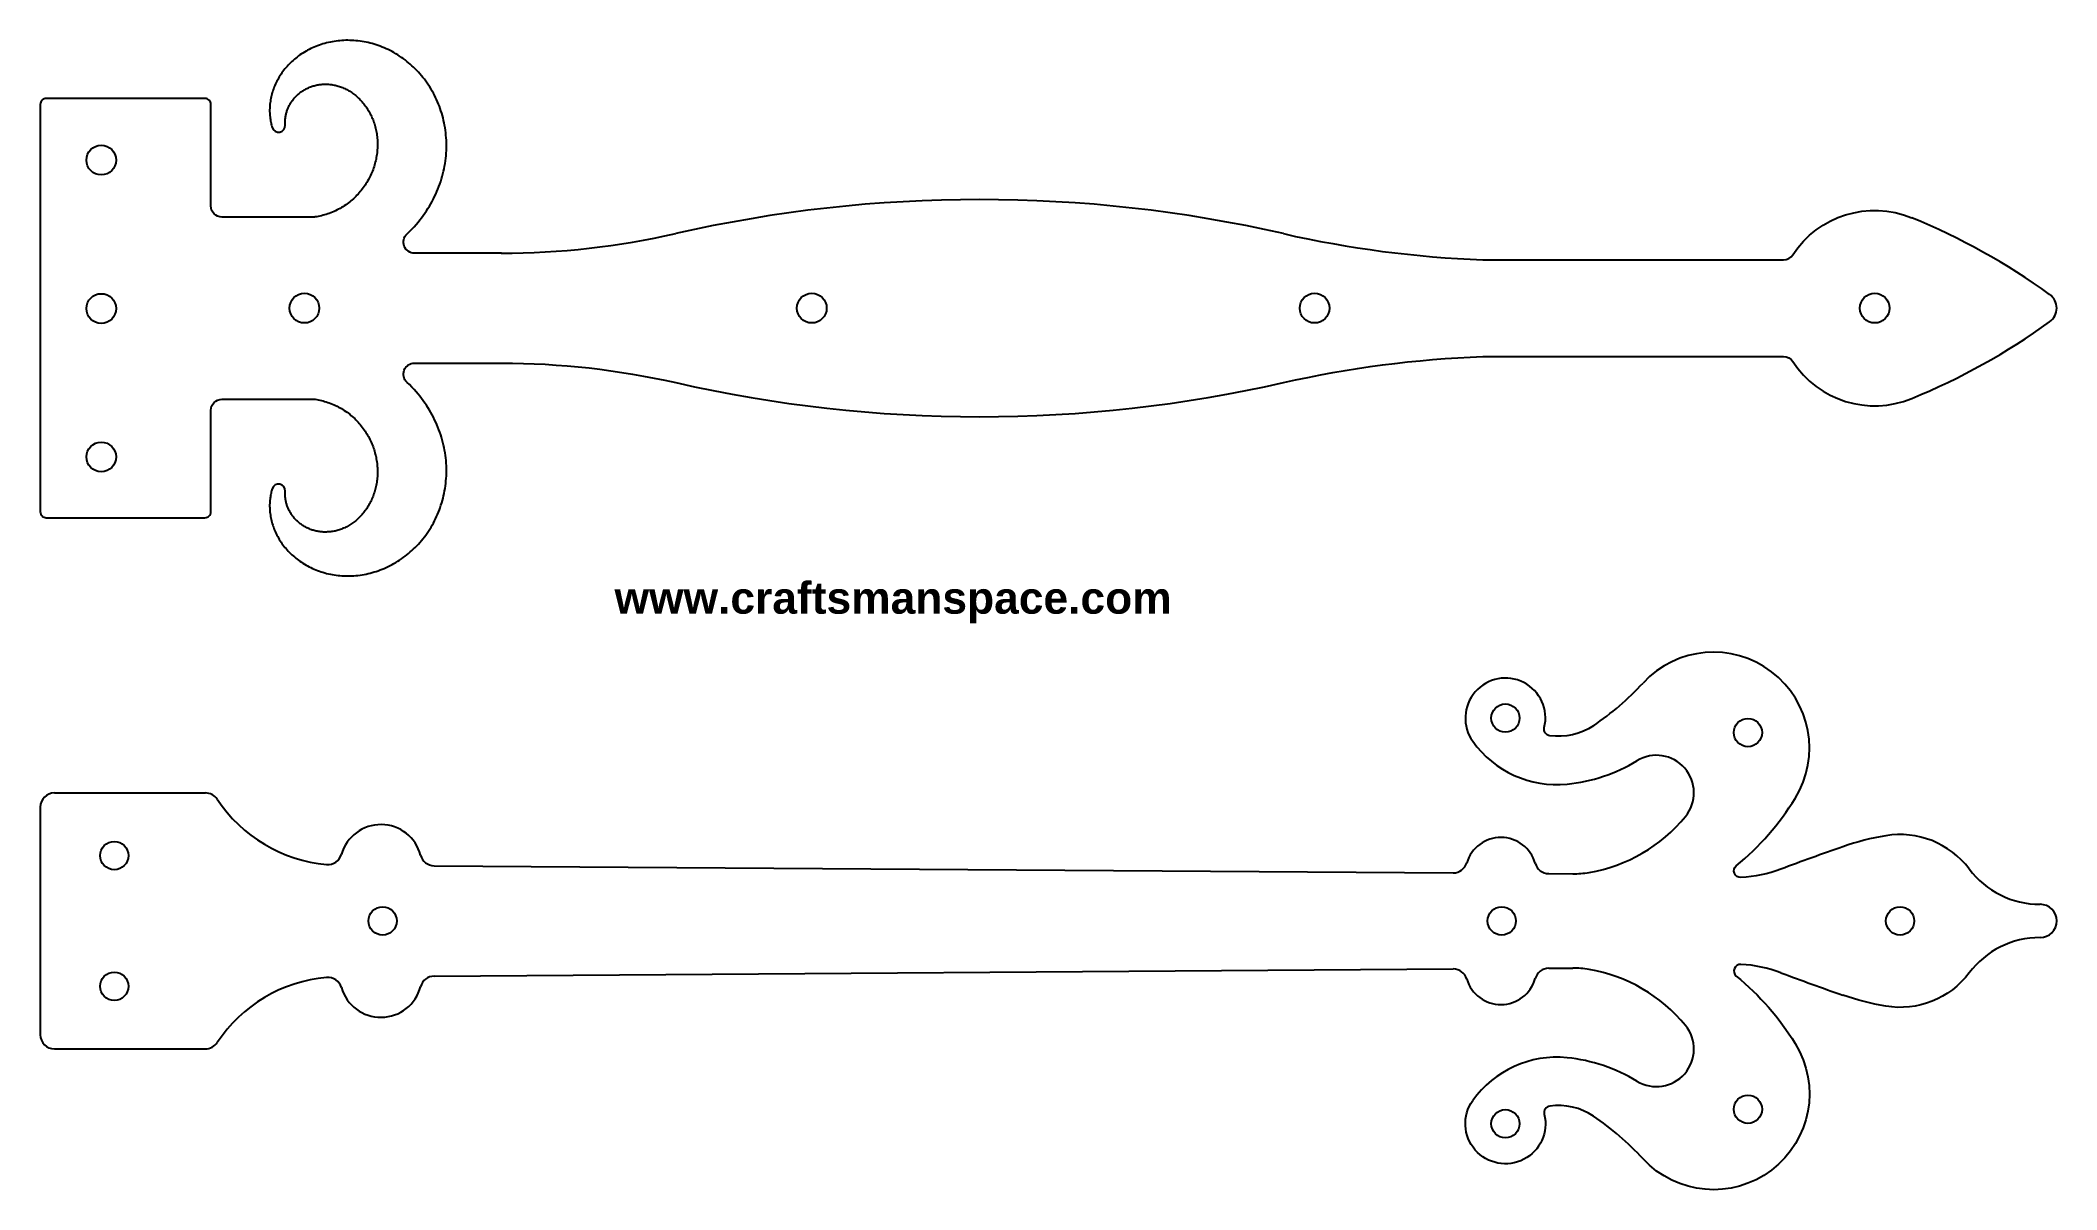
# Model space of a CAD drawing. Extents: x 0 to 508, y -222 to 67.
import ezdxf

# ---------------------------------------------------------------- set-up
doc = ezdxf.new("R2010")
doc.units = 0
doc.header["$MEASUREMENT"] = 0
doc.layers.add('DEFAULT', color=7, linetype='CONTINUOUS')

msp = doc.modelspace()

# ---------------------------------------------------------------- linework, layer by layer
at = {"layer": 'DEFAULT'}
for p, q in [((0, -125.73), (0, -183.1)), ((3.56, -122.17), (41.6, -122.17)), ((99.23, -140.51), (355.94, -142.31)), ((380.02, -142.48), (386.08, -142.53)), ((99.23, -168.33), (355.94, -166.52)), ((380.02, -166.35), (386.08, -166.31)), ((3.56, -186.66), (41.6, -186.66))]:
    msp.add_line(p, q, dxfattribs=at)
for points in [[(116.15, 13.84), (94.29, 13.84, -0.681615), (92.38, 18.7), (92.99, 19.28), (93.58, 19.88), (94.16, 20.49), (94.72, 21.11), (95.18, 21.66), (95.63, 22.21), (96.06, 22.77), (96.48, 23.33), (96.89, 23.91), (97.29, 24.49), (97.67, 25.08), (98.03, 25.68), (98.39, 26.28), (98.72, 26.88), (99.04, 27.5), (99.35, 28.11), (99.64, 28.74), (99.92, 29.36), (100.18, 29.99), (100.42, 30.63), (100.66, 31.26), (100.87, 31.91), (101.07, 32.55), (101.26, 33.19), (101.43, 33.84), (101.59, 34.49), (101.73, 35.14), (101.85, 35.79), (101.96, 36.45), (102.06, 37.1), (102.14, 37.75), (102.21, 38.4), (102.26, 39.05), (102.29, 39.7), (102.32, 40.35), (102.32, 41), (102.31, 41.64), (102.29, 42.28), (102.26, 42.92), (102.2, 43.56), (102.14, 44.19), (102.06, 44.82), (101.97, 45.45), (101.86, 46.07), (101.74, 46.69), (101.61, 47.3), (101.46, 47.91), (101.3, 48.51), (101.13, 49.1), (100.94, 49.69), (100.74, 50.28), (100.53, 50.85), (100.31, 51.43), (100.08, 51.99), (99.83, 52.54), (99.57, 53.09), (99.3, 53.63), (99.02, 54.17), (98.73, 54.69), (98.43, 55.21), (98.11, 55.72), (97.79, 56.22), (97.46, 56.71), (97.11, 57.19), (96.76, 57.66), (96.4, 58.12), (96.03, 58.57), (95.65, 59.02), (95.26, 59.45), (94.87, 59.87), (94.46, 60.28), (94.05, 60.68), (93.63, 61.07), (93.2, 61.45), (92.77, 61.82), (92.33, 62.18), (91.88, 62.53), (91.43, 62.86), (90.97, 63.19), (90.51, 63.5), (90.04, 63.8), (89.57, 64.09), (89.09, 64.37), (88.61, 64.63), (88.12, 64.89), (87.63, 65.13), (87.14, 65.36), (86.64, 65.58), (86.14, 65.79), (85.64, 65.98), (85.14, 66.16), (84.63, 66.33), (84.12, 66.49), (83.61, 66.64), (83.1, 66.78), (82.59, 66.9), (82.08, 67.01), (81.56, 67.11), (81.05, 67.2), (80.54, 67.27), (80.03, 67.34), (79.52, 67.39), (79.01, 67.43), (78.5, 67.46), (77.99, 67.47), (77.49, 67.48), (76.98, 67.48), (76.48, 67.46), (75.99, 67.43), (75.49, 67.39), (75, 67.34), (74.51, 67.28), (74.03, 67.21), (73.54, 67.13), (73.07, 67.04), (72.59, 66.94), (72.13, 66.83), (71.66, 66.7), (71.21, 66.57), (70.75, 66.43), (70.3, 66.28), (69.86, 66.12), (69.43, 65.95), (69, 65.77), (68.57, 65.58), (68.15, 65.39), (67.74, 65.18), (67.34, 64.97), (66.94, 64.75), (66.55, 64.52), (66.17, 64.28), (65.79, 64.04), (65.42, 63.79), (65.06, 63.53), (64.71, 63.26), (64.36, 62.99), (64.02, 62.71), (63.7, 62.43), (63.37, 62.14), (63.06, 61.84), (62.76, 61.54), (62.46, 61.23), (62.17, 60.92), (61.9, 60.6), (61.63, 60.28), (61.37, 59.95), (61.11, 59.62), (60.87, 59.29), (60.64, 58.95), (60.41, 58.61), (60.2, 58.26), (59.99, 57.91), (59.8, 57.56), (59.61, 57.21), (59.43, 56.85), (59.26, 56.49), (59.1, 56.13), (58.95, 55.77), (58.81, 55.4), (58.68, 55.04), (58.55, 54.67), (58.44, 54.31), (58.33, 53.94), (58.24, 53.57), (58.15, 53.2), (58.08, 52.84), (58.01, 52.47), (57.95, 52.1), (57.9, 51.74), (57.86, 51.37), (57.82, 51.01), (57.8, 50.65), (57.79, 50.28), (57.78, 49.93), (57.78, 49.57), (57.79, 49.21), (57.81, 48.86), (57.84, 48.51), (57.87, 48.16), (57.92, 47.82), (57.96, 47.52), (58.01, 47.22), (58.07, 46.93), (58.13, 46.64), (58.19, 46.35), (58.27, 46.07), (58.35, 45.79), (58.43, 45.51)], [(61.69, 46.13), (61.68, 46.36), (61.67, 46.58), (61.66, 46.81), (61.67, 47.04), (61.68, 47.23), (61.69, 47.43), (61.7, 47.63), (61.73, 47.83), (61.75, 48.03), (61.78, 48.23), (61.82, 48.43), (61.86, 48.63), (61.9, 48.84), (61.95, 49.04), (62.01, 49.24), (62.07, 49.44), (62.13, 49.64), (62.2, 49.84), (62.27, 50.04), (62.35, 50.24), (62.44, 50.44), (62.53, 50.64), (62.62, 50.84), (62.72, 51.03), (62.82, 51.23), (62.93, 51.42), (63.04, 51.61), (63.16, 51.8), (63.29, 51.99), (63.41, 52.17), (63.55, 52.35), (63.68, 52.53), (63.83, 52.71), (63.97, 52.89), (64.13, 53.06), (64.28, 53.23), (64.44, 53.4), (64.61, 53.56), (64.78, 53.72), (64.95, 53.88), (65.13, 54.03), (65.31, 54.18), (65.5, 54.33), (65.69, 54.47), (65.89, 54.61), (66.09, 54.74), (66.29, 54.87), (66.5, 55), (66.71, 55.12), (66.92, 55.23), (67.14, 55.35), (67.36, 55.45), (67.59, 55.55), (67.81, 55.65), (68.05, 55.74), (68.28, 55.83), (68.52, 55.91), (68.76, 55.98), (69, 56.05), (69.25, 56.12), (69.5, 56.18), (69.75, 56.23), (70, 56.27), (70.26, 56.32), (70.51, 56.35), (70.77, 56.38), (71.03, 56.4), (71.3, 56.42), (71.56, 56.42), (71.83, 56.43), (72.09, 56.42), (72.36, 56.41), (72.63, 56.4), (72.9, 56.37), (73.17, 56.34), (73.44, 56.31), (73.71, 56.26), (73.99, 56.21), (74.26, 56.16), (74.53, 56.09), (74.8, 56.02), (75.07, 55.94), (75.34, 55.86), (75.61, 55.77), (75.88, 55.67), (76.15, 55.56), (76.42, 55.45), (76.68, 55.33), (76.95, 55.2), (77.21, 55.07), (77.47, 54.93), (77.73, 54.78), (77.98, 54.63), (78.24, 54.46), (78.49, 54.3), (78.74, 54.12), (78.99, 53.94), (79.23, 53.75), (79.47, 53.56), (79.71, 53.36), (79.94, 53.15), (80.17, 52.93), (80.4, 52.71), (80.62, 52.49), (80.84, 52.25), (81.06, 52.01), (81.27, 51.77), (81.47, 51.51), (81.68, 51.26), (81.87, 50.99), (82.06, 50.72), (82.25, 50.45), (82.43, 50.17), (82.61, 49.88), (82.78, 49.59), (82.95, 49.29), (83.11, 48.99), (83.26, 48.69), (83.41, 48.38), (83.55, 48.06), (83.69, 47.74), (83.82, 47.41), (83.94, 47.08), (84.06, 46.75), (84.17, 46.41), (84.27, 46.07), (84.37, 45.73), (84.46, 45.38), (84.54, 45.03), (84.61, 44.67), (84.68, 44.31), (84.74, 43.95), (84.79, 43.59), (84.84, 43.22), (84.88, 42.86), (84.91, 42.49), (84.93, 42.11), (84.95, 41.74), (84.95, 41.36), (84.95, 40.99), (84.94, 40.61), (84.93, 40.23), (84.9, 39.85), (84.87, 39.46), (84.83, 39.08), (84.78, 38.7), (84.72, 38.32), (84.65, 37.94), (84.58, 37.56), (84.5, 37.18), (84.4, 36.8), (84.31, 36.42), (84.2, 36.04), (84.08, 35.66), (83.96, 35.29), (83.83, 34.91), (83.69, 34.54), (83.54, 34.17), (83.38, 33.81), (83.21, 33.44), (83.04, 33.08), (82.86, 32.72), (82.67, 32.37), (82.47, 32.01), (82.27, 31.67), (82.05, 31.32), (81.83, 30.98), (81.6, 30.65), (81.36, 30.32), (81.12, 29.99), (80.87, 29.67), (80.61, 29.35), (80.34, 29.04), (80.06, 28.73), (79.78, 28.43), (79.49, 28.14), (79.2, 27.85), (78.89, 27.57), (78.58, 27.29), (78.27, 27.02), (77.94, 26.76), (77.61, 26.5), (77.28, 26.25), (76.93, 26.01), (76.59, 25.78), (76.23, 25.55), (75.87, 25.33), (75.51, 25.12), (75.14, 24.92), (74.77, 24.73), (74.39, 24.54), (74, 24.36), (73.61, 24.19), (73.21, 24.03), (72.81, 23.88), (72.4, 23.74), (72.02, 23.62), (71.62, 23.5), (71.23, 23.39), (70.83, 23.29), (70.43, 23.2), (70.04, 23.12), (69.64, 23.04), (69.26, 22.98, -0.037634), (68.84, 22.95), (45.75, 22.95, -0.414214), (42.95, 25.75), (42.95, 51.32, 0.414214), (41.45, 52.81), (1.5, 52.81, 0.414214), (0, 51.32), (0, -51.32, 0.414214), (1.5, -52.81), (41.45, -52.81, 0.414214), (42.95, -51.32), (42.95, -25.75, -0.414214), (45.75, -22.95), (68.84, -22.95, -0.037634), (69.26, -22.98), (69.64, -23.04), (70.04, -23.12), (70.43, -23.2), (70.83, -23.29), (71.23, -23.39), (71.62, -23.5), (72.02, -23.62), (72.4, -23.74), (72.81, -23.88), (73.21, -24.03), (73.61, -24.19), (74, -24.36), (74.39, -24.54), (74.77, -24.73), (75.14, -24.92), (75.51, -25.12), (75.87, -25.33), (76.23, -25.55), (76.59, -25.78), (76.93, -26.01), (77.28, -26.25), (77.61, -26.5), (77.94, -26.76), (78.27, -27.02), (78.58, -27.29), (78.89, -27.57), (79.2, -27.85), (79.49, -28.14), (79.78, -28.43), (80.06, -28.73), (80.34, -29.04), (80.61, -29.35), (80.87, -29.67), (81.12, -29.99), (81.36, -30.32), (81.6, -30.65), (81.83, -30.98), (82.05, -31.32), (82.27, -31.67), (82.47, -32.01), (82.67, -32.37), (82.86, -32.72), (83.04, -33.08), (83.21, -33.44), (83.38, -33.81), (83.54, -34.17), (83.69, -34.54), (83.83, -34.91), (83.96, -35.29), (84.08, -35.66), (84.2, -36.04), (84.31, -36.42), (84.4, -36.8), (84.5, -37.18), (84.58, -37.56), (84.65, -37.94), (84.72, -38.32), (84.78, -38.7), (84.83, -39.08), (84.87, -39.46), (84.9, -39.85), (84.93, -40.23), (84.94, -40.61), (84.95, -40.99), (84.95, -41.36), (84.95, -41.74), (84.93, -42.11), (84.91, -42.49), (84.88, -42.86), (84.84, -43.22), (84.79, -43.59), (84.74, -43.95), (84.68, -44.31), (84.61, -44.67), (84.54, -45.03), (84.46, -45.38), (84.37, -45.73), (84.27, -46.07), (84.17, -46.41), (84.06, -46.75), (83.94, -47.08), (83.82, -47.41), (83.69, -47.74), (83.55, -48.06), (83.41, -48.38), (83.26, -48.69), (83.11, -48.99), (82.95, -49.29), (82.78, -49.59), (82.61, -49.88), (82.43, -50.17), (82.25, -50.45), (82.06, -50.72), (81.87, -50.99), (81.68, -51.26), (81.47, -51.51), (81.27, -51.77), (81.06, -52.01), (80.84, -52.25), (80.62, -52.49), (80.4, -52.71), (80.17, -52.93), (79.94, -53.15), (79.71, -53.36), (79.47, -53.56), (79.23, -53.75), (78.99, -53.94), (78.74, -54.12), (78.49, -54.3), (78.24, -54.46), (77.98, -54.63), (77.73, -54.78), (77.47, -54.93), (77.21, -55.07), (76.95, -55.2), (76.68, -55.33), (76.42, -55.45), (76.15, -55.56), (75.88, -55.67), (75.61, -55.77), (75.34, -55.86), (75.07, -55.94), (74.8, -56.02), (74.53, -56.09), (74.26, -56.16), (73.99, -56.21), (73.71, -56.26), (73.44, -56.31), (73.17, -56.34), (72.9, -56.37), (72.63, -56.4), (72.36, -56.41), (72.09, -56.42), (71.83, -56.43), (71.56, -56.42), (71.3, -56.42), (71.03, -56.4), (70.77, -56.38), (70.51, -56.35), (70.26, -56.32), (70, -56.27), (69.75, -56.23), (69.5, -56.18), (69.25, -56.12), (69, -56.05), (68.76, -55.98), (68.52, -55.91), (68.28, -55.83), (68.05, -55.74), (67.81, -55.65), (67.59, -55.55), (67.36, -55.45), (67.14, -55.35), (66.92, -55.23), (66.71, -55.12), (66.5, -55), (66.29, -54.87), (66.09, -54.74), (65.89, -54.61), (65.69, -54.47), (65.5, -54.33), (65.31, -54.18), (65.13, -54.03), (64.95, -53.88), (64.78, -53.72), (64.61, -53.56), (64.44, -53.4), (64.28, -53.23), (64.13, -53.06), (63.97, -52.89), (63.83, -52.71), (63.68, -52.53), (63.55, -52.35), (63.41, -52.17), (63.29, -51.99), (63.16, -51.8), (63.04, -51.61), (62.93, -51.42), (62.82, -51.23), (62.72, -51.03), (62.62, -50.84), (62.53, -50.64), (62.44, -50.44), (62.35, -50.24), (62.27, -50.04), (62.2, -49.84), (62.13, -49.64), (62.07, -49.44), (62.01, -49.24), (61.95, -49.04), (61.9, -48.84), (61.86, -48.63), (61.82, -48.43), (61.78, -48.23), (61.75, -48.03), (61.73, -47.83), (61.7, -47.63), (61.69, -47.43), (61.68, -47.23), (61.67, -47.04), (61.66, -46.81), (61.67, -46.58), (61.68, -46.36), (61.69, -46.13)], [(363.43, 12.18), (439.19, 12.18, 0.253362), (441.54, 13.45, -0.359924), (471.49, 22.77)], [(58.43, -45.51), (58.35, -45.79), (58.27, -46.07), (58.19, -46.35), (58.13, -46.64), (58.07, -46.93), (58.01, -47.22), (57.96, -47.52), (57.92, -47.82), (57.87, -48.16), (57.84, -48.51), (57.81, -48.86), (57.79, -49.21), (57.78, -49.57), (57.78, -49.93), (57.79, -50.28), (57.8, -50.65), (57.82, -51.01), (57.86, -51.37), (57.9, -51.74), (57.95, -52.1), (58.01, -52.47), (58.08, -52.84), (58.15, -53.2), (58.24, -53.57), (58.33, -53.94), (58.44, -54.31), (58.55, -54.67), (58.68, -55.04), (58.81, -55.4), (58.95, -55.77), (59.1, -56.13), (59.26, -56.49), (59.43, -56.85), (59.61, -57.21), (59.8, -57.56), (59.99, -57.91), (60.2, -58.26), (60.41, -58.61), (60.64, -58.95), (60.87, -59.29), (61.11, -59.62), (61.37, -59.95), (61.63, -60.28), (61.9, -60.6), (62.17, -60.92), (62.46, -61.23), (62.76, -61.54), (63.06, -61.84), (63.37, -62.14), (63.7, -62.43), (64.02, -62.71), (64.36, -62.99), (64.71, -63.26), (65.06, -63.53), (65.42, -63.79), (65.79, -64.04), (66.17, -64.28), (66.55, -64.52), (66.94, -64.75), (67.34, -64.97), (67.74, -65.18), (68.15, -65.39), (68.57, -65.58), (69, -65.77), (69.43, -65.95), (69.86, -66.12), (70.3, -66.28), (70.75, -66.43), (71.21, -66.57), (71.66, -66.7), (72.13, -66.83), (72.59, -66.94), (73.07, -67.04), (73.54, -67.13), (74.03, -67.21), (74.51, -67.28), (75, -67.34), (75.49, -67.39), (75.99, -67.43), (76.48, -67.46), (76.98, -67.48), (77.49, -67.48), (77.99, -67.47), (78.5, -67.46), (79.01, -67.43), (79.52, -67.39), (80.03, -67.34), (80.54, -67.27), (81.05, -67.2), (81.56, -67.11), (82.08, -67.01), (82.59, -66.9), (83.1, -66.78), (83.61, -66.64), (84.12, -66.49), (84.63, -66.33), (85.14, -66.16), (85.64, -65.98), (86.14, -65.79), (86.64, -65.58), (87.14, -65.36), (87.63, -65.13), (88.12, -64.89), (88.61, -64.63), (89.09, -64.37), (89.57, -64.09), (90.04, -63.8), (90.51, -63.5), (90.97, -63.19), (91.43, -62.86), (91.88, -62.53), (92.33, -62.18), (92.77, -61.82), (93.2, -61.45), (93.63, -61.07), (94.05, -60.68), (94.46, -60.28), (94.87, -59.87), (95.26, -59.45), (95.65, -59.02), (96.03, -58.57), (96.4, -58.12), (96.76, -57.66), (97.11, -57.19), (97.46, -56.71), (97.79, -56.22), (98.11, -55.72), (98.43, -55.21), (98.73, -54.69), (99.02, -54.17), (99.3, -53.63), (99.57, -53.09), (99.83, -52.54), (100.08, -51.99), (100.31, -51.43), (100.53, -50.85), (100.74, -50.28), (100.94, -49.69), (101.13, -49.1), (101.3, -48.51), (101.46, -47.91), (101.61, -47.3), (101.74, -46.69), (101.86, -46.07), (101.97, -45.45), (102.06, -44.82), (102.14, -44.19), (102.2, -43.56), (102.26, -42.92), (102.29, -42.28), (102.31, -41.64), (102.32, -41), (102.32, -40.35), (102.29, -39.7), (102.26, -39.05), (102.21, -38.4), (102.14, -37.75), (102.06, -37.1), (101.96, -36.45), (101.85, -35.79), (101.73, -35.14), (101.59, -34.49), (101.43, -33.84), (101.26, -33.19), (101.07, -32.55), (100.87, -31.91), (100.66, -31.26), (100.42, -30.63), (100.18, -29.99), (99.92, -29.36), (99.64, -28.74), (99.35, -28.11), (99.04, -27.5), (98.72, -26.88), (98.39, -26.28), (98.03, -25.68), (97.67, -25.08), (97.29, -24.49), (96.89, -23.91), (96.48, -23.33), (96.06, -22.77), (95.63, -22.21), (95.18, -21.66), (94.72, -21.11), (94.16, -20.49), (93.58, -19.88), (92.99, -19.28), (92.38, -18.7, -0.681615), (94.29, -13.84), (116.15, -13.84)], [(116.15, -13.84, -0.055705), (160.08, -18.78, 0.1121), (313.17, -18.78, -0.046392), (363.43, -12.18)], [(363.43, -12.18), (439.19, -12.18, -0.253362), (441.54, -13.45, 0.359924), (471.49, -22.77)], [(438.52, -141.37, -0.076665), (428.44, -143.47, -0.723371), (427.29, -140.53, 0.082092), (442.1, -123.56, 0.908063), (403.8, -94.46)], [(391.29, -105.22, -0.187166), (380.29, -107.74, -0.442156), (378.91, -105.7, 1.55617), (360.89, -109.15)], [(485.95, -141.32, 0.280087), (464.93, -132.94, 0.042213), (454.15, -135.71)], [(438.52, -167.47, 0.076665), (428.44, -165.36, 0.723371), (427.29, -168.3, -0.082092), (442.1, -185.27, -0.908063), (403.8, -214.37)], [(485.95, -167.52, -0.280087), (464.93, -175.89, -0.042213), (454.15, -173.13)], [(391.29, -203.62, 0.187166), (380.29, -201.09, 0.442156), (378.91, -203.13, -1.55617), (360.89, -199.68)]]:
    msp.add_lwpolyline(points, format="xyb", dxfattribs=at)
for centre, radius in [((15.35, 37.31), 3.74), ((15.35, -0.1), 3.74), ((66.53, 0), 3.74), ((194.37, 0), 3.74), ((321.05, 0), 3.74), ((462.15, 0), 3.74), ((15.35, -37.51), 3.74), ((369.11, -103.31), 3.56), ((430.21, -106.96), 3.56), ((18.64, -137.95), 3.56), ((86.24, -154.42), 3.56), ((368.18, -154.42), 3.56), ((468.55, -154.42), 3.56), ((18.64, -170.89), 3.56), ((369.11, -205.52), 3.56), ((430.21, -201.87), 3.56)]:
    msp.add_circle(centre, radius, dxfattribs=at)
for centre, radius, start, end in [((60.02, 46), 1.67, 197.3339, 4.4737), ((236.63, -318.35), 345.71, 77.2077, 102.7923), ((407.19, -133.93), 169.37, 54.2194, 67.6894), ((116.01, 212.85), 199.02, 270.0389, 282.7923), ((373.78, 285.73), 273.75, 257.2077, 267.8324), ((503.71, 0), 4.29, 0, 54.2194), ((407.19, 133.93), 169.37, 292.3106, 305.7806), ((503.71, 0), 4.29, 305.7806, 0), ((60.02, -46), 1.67, 355.5263, 162.6661), ((350.86, -45.53), 72.09, 304.1152, 317.2549), ((382.05, -94.12), 25.95, 215.399, 275.7481), ((380.43, -78.03), 42.12, 275.7481, 301.2251), ((407.16, -122.12), 9.44, 320.7754, 121.2251), ((3.56, -125.73), 3.56, 90, 180), ((41.6, -125.73), 3.56, 33.5829, 90), ((75.47, -103.24), 37.1, 213.5829, 264.8287), ((85.81, -140.48), 10.34, 14.7604, 163.9401), ((383.57, -102.87), 39.88, 279.5542, 320.7754), ((367.98, -142.34), 8.98, 15.8063, 163.3862), ((687.46, -804.46), 708.28, 109.23199, 110.57681), ((72.45, -136.64), 3.56, 264.8287, 343.9401), ((99.26, -136.94), 3.56, 194.7604, 269.5962), ((355.97, -138.75), 3.56, 269.5962, 343.3862), ((380.05, -138.92), 3.56, 195.8063, 269.5962), ((386.24, -118.77), 23.76, 269.5962, 279.5542), ((503.81, -127.87), 22.36, 216.9752, 270), ((503.81, -154.42), 4.19, 360, 90), ((503.81, -154.42), 4.19, 270, 0), ((503.81, -180.97), 22.36, 90, 143.0248), ((355.97, -170.08), 3.56, 16.6138, 90.4038), ((380.05, -169.91), 3.56, 90.4038, 164.1937), ((386.24, -190.06), 23.76, 80.4458, 90.4038), ((383.57, -205.97), 39.88, 39.2246, 80.4458), ((687.46, 495.63), 708.28, 249.42319, 250.76801), ((75.47, -205.59), 37.1, 95.1713, 146.4171), ((72.45, -172.2), 3.56, 16.0599, 95.1713), ((85.81, -168.35), 10.34, 196.0599, 345.2396), ((99.26, -171.89), 3.56, 90.4038, 165.2396), ((367.98, -166.5), 8.98, 196.6138, 344.1937), ((407.16, -186.71), 9.44, 238.7749, 39.2246), ((3.56, -183.1), 3.56, 180, 270), ((41.6, -183.1), 3.56, 270, 326.4171), ((382.05, -214.71), 25.95, 84.2519, 144.601), ((380.43, -230.8), 42.12, 58.7749, 84.2519), ((350.86, -263.3), 72.09, 42.7451, 55.8848)]:
    msp.add_arc(centre, radius, start, end, dxfattribs=at)

# ---------------------------------------------------------------- texts
at = {"layer": 'DEFAULT', "insert": (144.67, -69), "char_height": 8, "width": 159.6484, "attachment_point": 1}
msp.add_mtext('{\\fArial|b1|i0|c0|p34;www.craftsmanspace.com}', dxfattribs=at)

doc.saveas('drawing.dxf')
